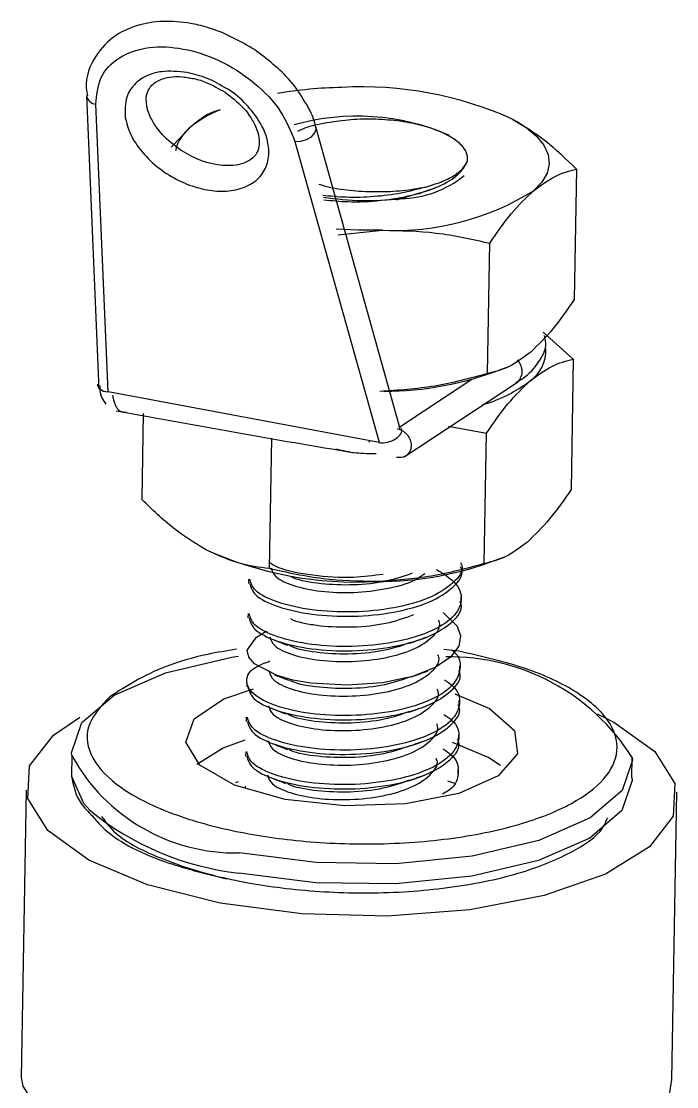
# Model space of a CAD drawing. Header units: millimetres. Extents: x 0 to 279, y 0 to 216.
# Drawn here: x 206.358 to 208.293, y 57.722 to 60.867 of the extents above; entities that cross this region are included whole.
import ezdxf

# ---------------------------------------------------------------- set-up
doc = ezdxf.new("R2010")
doc.units = ezdxf.units.MM

msp = doc.modelspace()

# ---------------------------------------------------------------- linework, layer by layer
at = {"color": 7, "linetype": 'Continuous', "lineweight": 25}
for p, q in [((206.5496, 60.6473), (206.5865, 59.7811)), ((206.5496, 60.6473), (206.5497, 60.6463)), ((206.6139, 59.7737), (206.5778, 60.6215)), ((206.9443, 60.6056), (206.9254, 60.599)), ((206.8584, 60.5551), (206.8002, 60.495)), ((207.4762, 59.6641), (207.227, 60.5548)), ((207.1653, 60.5119), (207.4138, 59.6241)), ((207.997, 60.4299), (207.9903, 60.0452)), ((207.5325, 60.3593), (207.4648, 60.3389)), ((207.293, 60.2368), (207.4244, 60.25)), ((207.7341, 59.8268), (207.7407, 60.2118)), ((207.9873, 59.8692), (207.8982, 59.9495)), ((207.9873, 59.8692), (207.9806, 59.4846)), ((207.7754, 59.8397), (207.7945, 59.8464)), ((206.6139, 59.7737), (207.4138, 59.6241)), ((207.4877, 59.5809), (207.8194, 59.7994)), ((206.7175, 59.7087), (206.7133, 59.4552)), ((207.6192, 59.6718), (207.731, 59.6507)), ((207.7244, 59.2659), (207.731, 59.6507)), ((207.0904, 59.2512), (207.0969, 59.636)), ((207.385, 59.6243), (207.3873, 59.6291)), ((207.7656, 59.2789), (207.7847, 59.2856)), ((207.0287, 59.2203), (207.0285, 59.2076)), ((207.6558, 59.1547), (207.656, 59.1674)), ((207.027, 59.1184), (207.0268, 59.1057)), ((207.6489, 59.0075), (207.6047, 59.0122)), ((207.6523, 58.951), (207.6525, 58.9637)), ((207.087, 58.9482), (207.087, 58.948)), ((207.0235, 58.9147), (207.0233, 58.902)), ((207.6505, 58.8491), (207.6507, 58.8618)), ((207.0218, 58.8128), (207.0216, 58.8001)), ((207.6487, 58.7472), (207.649, 58.76)), ((207.0201, 58.711), (207.0199, 58.6982)), ((206.5067, 58.6992), (206.5057, 58.6398)), ((208.16, 58.6347), (208.161, 58.6941)), ((207.647, 58.6454), (207.6472, 58.6581)), ((206.9982, 58.6217), (206.9895, 58.6187)), ((207.0184, 58.6091), (207.0182, 58.6026)), ((207.6408, 58.6165), (207.617, 58.6239)), ((206.3718, 58.5978), (206.3576, 57.7494)), ((208.2777, 57.7435), (208.2925, 58.5918))]:
    msp.add_line(p, q, dxfattribs=at)
at = {"color": 8, "linetype": 'Continuous', "lineweight": 25}
msp.add_line((207.4717, 59.6675), (207.688, 59.81), dxfattribs=at)
at = {"color": 7, "linetype": 'Continuous', "lineweight": 25, "flags": 128}
for points in [[(207.809, 60.5771), (207.8479, 60.5531), (207.8784, 60.5276), (207.9002, 60.5009), (207.9129, 60.4735), (207.9161, 60.4459), (207.9099, 60.4185), (207.8943, 60.3919), (207.8697, 60.3664)], [(207.4244, 60.25), (207.3521, 60.2501), (207.2875, 60.2533)], [(207.6028, 59.1222), (207.6443, 59.0812), (207.6543, 59.0531), (207.6493, 59.0224), (207.6251, 58.9904), (207.5796, 58.9596), (207.5121, 58.9329), (207.4236, 58.9143), (207.32, 58.907), (207.2126, 58.9129), (207.1591, 58.9223), (207.1127, 58.9355), (207.0464, 58.9702), (207.0292, 58.99), (207.0245, 59.0103), (207.0517, 59.0493), (207.0779, 59.0645), (207.0779, 59.0645), (207.0779, 59.0645), (207.0779, 59.0645), (207.0779, 59.0645), (207.0779, 59.0645), (207.0779, 59.0645), (207.078, 59.0645), (207.0781, 59.0645), (207.0787, 59.0648), (207.0798, 59.0653), (207.0834, 59.0669), (207.0834, 59.0669)], [(206.5067, 58.6993), (206.5061, 58.7079), (206.5365, 58.7969), (206.6314, 58.8777), (206.7831, 58.9439), (206.9794, 58.9901), (206.9992, 58.9932)], [(207.1365, 58.5701), (206.9871, 58.612), (206.8847, 58.6711), (206.843, 58.7394), (206.8678, 58.8076), (206.9555, 58.8666), (207.0433, 58.8967)], [(207.6377, 58.882), (207.74, 58.8384), (207.8134, 58.7736), (207.8222, 58.7042), (207.7651, 58.6394), (207.6498, 58.5881), (207.4919, 58.5573), (207.3127, 58.5509), (207.1365, 58.5701)], [(206.9451, 58.2643), (206.7304, 58.3184), (206.5568, 58.3913), (206.4362, 58.478), (206.3766, 58.5727), (206.3822, 58.6688), (206.4525, 58.7598), (206.5305, 58.8131)], [(208.0574, 58.8228), (208.1066, 58.7983), (208.2275, 58.7117), (208.2875, 58.6171), (208.2824, 58.5209), (208.2125, 58.4298), (208.0826, 58.3498), (207.9014, 58.2866), (207.6813, 58.2443), (207.4373, 58.226), (207.1862, 58.2328), (206.9451, 58.2643)], [(206.876, 58.6743), (206.9531, 58.7224), (207.0183, 58.7461)], [(206.876, 58.6743), (206.9531, 58.7224), (207.0183, 58.7461)], [(207.6295, 58.7395), (207.7375, 58.6941), (207.7724, 58.6708)], [(207.6295, 58.7395), (207.7375, 58.6941), (207.7724, 58.6708)], [(206.5596, 58.5383), (206.5418, 58.5585), (206.5057, 58.6398)], [(208.16, 58.6347), (208.1606, 58.6262), (208.1307, 58.5371), (208.036, 58.4561), (207.8843, 58.3897), (207.6878, 58.3434), (207.4625, 58.321), (207.2267, 58.3241), (206.9996, 58.3527)], [(206.3576, 57.7494), (206.3624, 57.7243), (206.4219, 57.6294), (206.5426, 57.5425), (206.7161, 57.4695), (206.9307, 57.4153)], [(206.9307, 57.4153), (207.1717, 57.3838), (207.4228, 57.3769), (207.6666, 57.3953), (207.8866, 57.4376), (208.0678, 57.501), (208.1977, 57.5811), (208.2676, 57.6724), (208.2777, 57.7435)]]:
    msp.add_lwpolyline(points, dxfattribs=at)
at = {"color": 8, "linetype": 'Continuous', "lineweight": 25, "flags": 128}
for points in [[(207.1653, 60.5119), (207.1825, 60.5125), (207.1998, 60.5174), (207.2145, 60.526), (207.2244, 60.5369), (207.228, 60.5485), (207.2269, 60.5551)], [(208.161, 58.6941), (208.1617, 58.6856), (208.1317, 58.5965), (208.037, 58.5155), (207.8853, 58.4492), (207.6888, 58.4029), (207.4636, 58.3804), (207.2278, 58.3836), (207.0006, 58.4121)]]:
    msp.add_lwpolyline(points, dxfattribs=at)
at = {"color": 7, "linetype": 'Continuous', "lineweight": 25}
for centre, radius, start, end in [((207.3289, 59.3966), 1.275, 91.1388, 99.7012), ((207.3626, 59.5854), 1.0876, 65.765, 93.1117), ((207.0802, 60.2765), 0.3561, 112.4284, 128.5187), ((207.3491, 59.9058), 0.6808, 66.3616, 105.8251), ((206.9301, 60.4587), 0.1202, 126.6495, 167.6597), ((207.4751, 60.6436), 0.3, 270.5782, 309.3097), ((207.3792, 61.1541), 0.8165, 260.8485, 276.9618), ((207.4597, 61.0247), 0.7755, 267.3913, 301.9171), ((207.7998, 59.8931), 0.1062, 304.4872, 3.6098), ((207.4211, 60.7652), 0.991, 270.4372, 290.9477), ((207.5996, 60.1468), 0.4292, 286.1508, 307.3349), ((207.3475, 60.2953), 1.0838, 245.6692, 273.124), ((207.4091, 60.2108), 0.9978, 269.8535, 290.9324), ((207.6231, 58.3542), 0.6364, 32.2907, 91.1168)]:
    msp.add_arc(centre, radius, start, end, dxfattribs=at)
at = {"color": 8, "linetype": 'Continuous', "lineweight": 25}
for centre, radius, start, end in [((206.583, 60.6557), 0.0346, 195.7231, 261.317), ((207.793, 59.8338), 0.0434, 307.4374, 48.9479), ((206.9915, 58.9649), 0.5528, 208.7181, 270.9375), ((207.0947, 59.1924), 0.8451, 230.715, 263.5351)]:
    msp.add_arc(centre, radius, start, end, dxfattribs=at)
msp.add_ellipse((206.6316, 59.803), major_axis=(0.0491, 0.0101), ratio=0.592158, start_param=3.039438, end_param=4.211981, dxfattribs=at)
at = {"color": 7, "linetype": 'Continuous', "lineweight": 25}
msp.add_ellipse((207.4314, 59.6535), major_axis=(0.0491, 0.0101), ratio=0.592158, start_param=4.212615, end_param=6.330215, dxfattribs=at)
for points, knots in [([(207.0462, 60.7833), (207.0048, 60.8066), (206.9469, 60.8391), (206.8574, 60.8619), (206.7845, 60.8694), (206.7043, 60.8591), (206.6299, 60.8266), (206.5703, 60.7632), (206.5441, 60.6968), (206.5513, 60.6543), (206.5526, 60.6469)], [0, 0, 0, 0, 0.189962, 0.265205, 0.386089, 0.509101, 0.641346, 0.785974, 0.962984, 1, 1, 1, 1]), ([(206.5778, 60.6215), (206.5802, 60.6484), (206.5853, 60.7041), (206.6429, 60.7643), (206.7301, 60.7942), (206.8349, 60.7899), (206.9449, 60.7541), (207.0478, 60.6888), (207.1293, 60.6026), (207.1536, 60.5414), (207.1653, 60.5119)], [0, 0, 0, 0, 0.120679, 0.25, 0.379321, 0.5, 0.620679, 0.75, 0.879321, 1, 1, 1, 1]), ([(207.2258, 60.5548), (207.2255, 60.5573), (207.2224, 60.5822), (207.1962, 60.6293), (207.1436, 60.7082), (207.0838, 60.7543), (207.0462, 60.7833)], [0, 0, 0, 0, 0.02976, 0.294112, 0.555074, 1, 1, 1, 1]), ([(206.8471, 60.7155), (206.821, 60.7182), (206.7806, 60.7222), (206.735, 60.7098), (206.7051, 60.6937), (206.6824, 60.6713), (206.6627, 60.6359), (206.6639, 60.6031), (206.6646, 60.5819)], [0, 0, 0, 0, 0.239443, 0.369584, 0.5, 0.630142, 0.760557, 1, 1, 1, 1]), ([(206.9649, 60.667), (206.9456, 60.6784), (206.9076, 60.7009), (206.867, 60.7107), (206.8471, 60.7155)], [0, 0, 0, 0, 0.509158, 1, 1, 1, 1]), ([(206.7284, 60.618), (206.7274, 60.6258), (206.725, 60.6445), (206.7338, 60.6693), (206.7527, 60.6895), (206.7898, 60.7024), (206.8245, 60.7047), (206.845, 60.701), (206.8507, 60.7)], [0, 0, 0, 0, 0.123827, 0.297096, 0.553889, 0.76742, 0.935043, 1, 1, 1, 1]), ([(206.8507, 60.7), (206.8563, 60.6992), (206.8739, 60.6968), (206.9116, 60.6845), (206.9413, 60.6673), (206.9591, 60.6571)], [0, 0, 0, 0, 0.1592064, 0.498671, 1, 1, 1, 1]), ([(206.9591, 60.6571), (206.9778, 60.6428), (207.0039, 60.623), (207.0313, 60.5892), (207.0483, 60.5612), (207.0592, 60.53), (207.0611, 60.501), (207.0529, 60.4742), (207.0335, 60.4544), (206.9966, 60.4411), (206.9563, 60.4396), (206.9182, 60.4458), (206.8748, 60.459), (206.845, 60.4764), (206.8273, 60.4867)], [0, 0, 0, 0, 0.114472, 0.159378, 0.230331, 0.301025, 0.375671, 0.459913, 0.584784, 0.688588, 0.770077, 0.833233, 0.900571, 1, 1, 1, 1]), ([(206.8273, 60.4867), (206.8086, 60.5009), (206.7825, 60.5208), (206.755, 60.5546), (206.7385, 60.5823), (206.7291, 60.6057), (206.7285, 60.6162), (206.7284, 60.618)], [0, 0, 0, 0, 0.362864, 0.505211, 0.730125, 0.954216, 1, 1, 1, 1]), ([(206.9245, 60.5984), (206.9242, 60.5983), (206.9028, 60.5914), (206.8804, 60.5731), (206.8584, 60.5551)], [0, 0, 0, 0, 0.012929, 1, 1, 1, 1]), ([(207.279, 60.5695), (207.2524, 60.5656), (207.2106, 60.5594), (207.1831, 60.5463), (207.173, 60.5415)], [0, 0, 0, 0, 0.635241, 1, 1, 1, 1]), ([(207.6752, 60.4536), (207.6751, 60.463), (207.6747, 60.4818), (207.6504, 60.5093), (207.6121, 60.5342), (207.5594, 60.5551), (207.4944, 60.57), (207.4224, 60.5776), (207.3477, 60.5786), (207.3019, 60.5726), (207.279, 60.5695)], [0, 0, 0, 0, 0.12484, 0.250509, 0.376082, 0.500952, 0.62526, 0.749979, 0.875184, 1, 1, 1, 1]), ([(207.997, 60.4299), (207.9666, 60.4592), (207.9051, 60.5182), (207.8412, 60.5573), (207.809, 60.5771)], [0, 0, 0, 0, 0.495458, 1, 1, 1, 1]), ([(207.2512, 60.3398), (207.2743, 60.3375), (207.3282, 60.3319), (207.4199, 60.3365), (207.5134, 60.3518), (207.5924, 60.378), (207.6516, 60.4126), (207.6673, 60.44), (207.6752, 60.4536)], [0, 0, 0, 0, 0.130492, 0.304393, 0.478295, 0.652197, 0.826098, 1, 1, 1, 1]), ([(207.8697, 60.3664), (207.8911, 60.3824), (207.9344, 60.4147), (207.976, 60.4248), (207.997, 60.4299)], [0, 0, 0, 0, 0.4945107, 1, 1, 1, 1]), ([(207.2358, 60.3858), (207.2462, 60.3828), (207.2762, 60.3738), (207.3369, 60.3661), (207.4104, 60.3628), (207.4842, 60.366), (207.5284, 60.3736), (207.5505, 60.3774)], [0, 0, 0, 0, 0.114951, 0.33484, 0.55609, 0.778225, 1, 1, 1, 1]), ([(207.5505, 60.3774), (207.5271, 60.3708), (207.4803, 60.3577), (207.399, 60.348), (207.319, 60.3454), (207.2703, 60.3502), (207.2475, 60.3524)], [0, 0, 0, 0, 0.2582131, 0.5164263, 0.7746394, 1, 1, 1, 1]), ([(207.5299, 60.3577), (207.5377, 60.3604), (207.5532, 60.3659), (207.5691, 60.3715), (207.5771, 60.3744)], [0, 0, 0, 0, 0.499909, 1, 1, 1, 1]), ([(207.7407, 60.2118), (207.7617, 60.2422), (207.8042, 60.3037), (207.8477, 60.3454), (207.8697, 60.3664)], [0, 0, 0, 0, 0.495458, 1, 1, 1, 1]), ([(207.4244, 60.25), (207.4775, 60.2489), (207.5848, 60.2468), (207.6884, 60.2235), (207.7407, 60.2118)], [0, 0, 0, 0, 0.494511, 1, 1, 1, 1]), ([(207.9903, 60.0452), (207.9693, 60.0147), (207.9269, 59.9533), (207.8834, 59.9115), (207.8614, 59.8905)], [0, 0, 0, 0, 0.495458, 1, 1, 1, 1]), ([(207.8174, 59.8002), (207.8254, 59.8048), (207.8542, 59.8215), (207.885, 59.8584), (207.9111, 59.9035), (207.9039, 59.932), (207.902, 59.9395)], [0, 0, 0, 0, 0.1371678, 0.4953719, 0.8666278, 1, 1, 1, 1]), ([(207.8614, 59.8905), (207.84, 59.8745), (207.7967, 59.8421), (207.7551, 59.8319), (207.7341, 59.8268)], [0, 0, 0, 0, 0.494511, 1, 1, 1, 1]), ([(207.86, 59.8055), (207.8814, 59.8215), (207.9247, 59.8539), (207.9663, 59.864), (207.9873, 59.8692)], [0, 0, 0, 0, 0.4945107, 1, 1, 1, 1]), ([(207.7341, 59.8268), (207.6823, 59.8129), (207.578, 59.7848), (207.4704, 59.7776), (207.4162, 59.7739)], [0, 0, 0, 0, 0.495458, 1, 1, 1, 1]), ([(207.731, 59.6507), (207.7521, 59.6812), (207.7945, 59.7427), (207.838, 59.7844), (207.86, 59.8055)], [0, 0, 0, 0, 0.4954579, 1, 1, 1, 1]), ([(206.5892, 59.7911), (206.5892, 59.7866), (206.5893, 59.7739), (206.5948, 59.7541), (206.6028, 59.7427), (206.6069, 59.7369)], [0, 0, 0, 0, 0.219191, 0.602884, 1, 1, 1, 1]), ([(206.6271, 59.7627), (206.6278, 59.7583), (206.6294, 59.7492), (206.6326, 59.739), (206.635, 59.7344), (206.6358, 59.7328)], [0, 0, 0, 0, 0.381939, 0.786502, 1, 1, 1, 1]), ([(206.6358, 59.7328), (206.6366, 59.731), (206.6391, 59.7257), (206.6456, 59.7176), (206.6554, 59.7132), (206.6637, 59.7132), (206.6678, 59.7132)], [0, 0, 0, 0, 0.087299, 0.268105, 0.63418, 1, 1, 1, 1]), ([(206.6381, 59.7171), (206.755, 59.6957), (206.989, 59.653), (207.2234, 59.613), (207.3407, 59.5931)], [0, 0, 0, 0, 0.500029, 1, 1, 1, 1]), ([(207.4671, 59.6645), (207.4705, 59.6636), (207.4772, 59.6619), (207.4862, 59.6565), (207.4939, 59.65), (207.5015, 59.6406), (207.5074, 59.6283), (207.5094, 59.6139), (207.5069, 59.6003), (207.5007, 59.5902), (207.4927, 59.5837), (207.4849, 59.5801), (207.4757, 59.5783), (207.469, 59.5791), (207.4656, 59.5795)], [0, 0, 0, 0, 0.077684, 0.151051, 0.220101, 0.284839, 0.400911, 0.5, 0.599089, 0.715161, 0.779899, 0.848949, 0.922316, 1, 1, 1, 1]), ([(207.2864, 59.6047), (207.3063, 59.6001), (207.3447, 59.5912), (207.3853, 59.591), (207.4048, 59.5908)], [0, 0, 0, 0, 0.518968, 1, 1, 1, 1]), ([(207.9806, 59.4846), (207.9596, 59.4541), (207.9172, 59.3926), (207.8737, 59.3508), (207.8517, 59.3298)], [0, 0, 0, 0, 0.495458, 1, 1, 1, 1]), ([(206.901, 59.3077), (206.8694, 59.3271), (206.8056, 59.3663), (206.7443, 59.4253), (206.7133, 59.4552)], [0, 0, 0, 0, 0.494511, 1, 1, 1, 1]), ([(207.0904, 59.2512), (207.0595, 59.2551), (206.9972, 59.2628), (206.9333, 59.2927), (206.901, 59.3077)], [0, 0, 0, 0, 0.495458, 1, 1, 1, 1]), ([(207.8517, 59.3298), (207.8303, 59.3137), (207.787, 59.2813), (207.7454, 59.2711), (207.7244, 59.2659)], [0, 0, 0, 0, 0.494511, 1, 1, 1, 1]), ([(207.6546, 59.2692), (207.6558, 59.2664), (207.6652, 59.2459), (207.6361, 59.2076), (207.5674, 59.1632), (207.4602, 59.1328), (207.3365, 59.1204), (207.2131, 59.1268), (207.1109, 59.15), (207.043, 59.1837), (207.0354, 59.2089), (207.0319, 59.2205)], [0, 0, 0, 0, 0.019799, 0.144804, 0.269809, 0.394815, 0.51982, 0.644825, 0.76983, 0.894836, 1, 1, 1, 1]), ([(207.4262, 59.2344), (207.397, 59.2306), (207.3274, 59.2216), (207.2164, 59.2295), (207.128, 59.2463), (207.0992, 59.2631), (207.0909, 59.268)], [0, 0, 0, 0, 0.2321331, 0.5512274, 0.8703217, 1, 1, 1, 1]), ([(207.5837, 59.2486), (207.6029, 59.2367), (207.6467, 59.2096), (207.6636, 59.1585), (207.6373, 59.1058), (207.5648, 59.0612), (207.4587, 59.0309), (207.3347, 59.0185), (207.2114, 59.0249), (207.1092, 59.0481), (207.0413, 59.0818), (207.0337, 59.107), (207.0302, 59.1186)], [0, 0, 0, 0, 0.0807944, 0.1847619, 0.2887294, 0.3926969, 0.4966644, 0.6006319, 0.7045994, 0.8085669, 0.9125344, 1, 1, 1, 1]), ([(207.0317, 59.2077), (207.0352, 59.1962), (207.0428, 59.1709), (207.1107, 59.1373), (207.2129, 59.1141), (207.3362, 59.1077), (207.46, 59.1201), (207.5672, 59.1504), (207.6358, 59.1948), (207.665, 59.2332), (207.6556, 59.2536), (207.6543, 59.2564)], [0, 0, 0, 0, 0.105164, 0.23017, 0.355175, 0.48018, 0.605185, 0.730191, 0.855196, 0.980201, 1, 1, 1, 1]), ([(207.4066, 59.213), (207.3535, 59.2141), (207.2462, 59.2163), (207.1427, 59.2395), (207.0904, 59.2512)], [0, 0, 0, 0, 0.494511, 1, 1, 1, 1]), ([(207.0948, 59.2538), (207.0976, 59.2449), (207.1037, 59.2255), (207.158, 59.1998), (207.2397, 59.1825), (207.3386, 59.1786), (207.4365, 59.1902), (207.5125, 59.2107), (207.5391, 59.2301), (207.5485, 59.2369)], [0, 0, 0, 0, 0.131777, 0.28841, 0.445043, 0.601675, 0.758308, 0.914941, 1, 1, 1, 1]), ([(207.5118, 59.2374), (207.4875, 59.2289), (207.4367, 59.2111), (207.3378, 59.2008), (207.2421, 59.205), (207.1755, 59.2162), (207.1553, 59.227), (207.1519, 59.2287)], [0, 0, 0, 0, 0.223627, 0.466331, 0.709034, 0.951737, 1, 1, 1, 1]), ([(207.7244, 59.2659), (207.6727, 59.252), (207.5683, 59.2239), (207.4608, 59.2167), (207.4066, 59.213)], [0, 0, 0, 0, 0.495458, 1, 1, 1, 1]), ([(207.03, 59.1058), (207.0335, 59.0943), (207.0411, 59.069), (207.109, 59.0354), (207.2111, 59.0121), (207.3345, 59.0058), (207.4582, 59.0182), (207.5654, 59.0485), (207.6341, 59.0929), (207.6632, 59.1313), (207.6539, 59.1517), (207.6526, 59.1545)], [0, 0, 0, 0, 0.105164, 0.23017, 0.355175, 0.48018, 0.605185, 0.730191, 0.855196, 0.980201, 1, 1, 1, 1]), ([(207.152, 59.1037), (207.1547, 59.1023), (207.1657, 59.0963), (207.1974, 59.0893), (207.2542, 59.08), (207.3365, 59.0772), (207.4374, 59.0872), (207.4898, 59.106), (207.516, 59.1155)], [0, 0, 0, 0, 0.038632, 0.158823, 0.279148, 0.520128, 0.760014, 1, 1, 1, 1]), ([(207.0913, 59.05), (207.0941, 59.0412), (207.1002, 59.0217), (207.1545, 58.996), (207.2362, 58.9787), (207.3349, 58.9749), (207.4339, 58.9861), (207.5196, 59.0116), (207.5745, 59.0484), (207.5978, 59.08), (207.5904, 59.0969), (207.5893, 59.0992)], [0, 0, 0, 0, 0.105168, 0.230172, 0.355176, 0.48018, 0.605184, 0.730189, 0.855193, 0.980197, 1, 1, 1, 1]), ([(207.5041, 59.0313), (207.5121, 59.0342), (207.5282, 59.0399), (207.545, 59.0458), (207.5533, 59.0488)], [0, 0, 0, 0, 0.499639, 1, 1, 1, 1]), ([(207.0983, 59.0431), (207.1057, 59.0402), (207.1203, 59.0343), (207.1356, 59.0283), (207.1432, 59.0252)], [0, 0, 0, 0, 0.5003, 1, 1, 1, 1]), ([(207.507, 59.0332), (207.4831, 59.0248), (207.4327, 59.0072), (207.3344, 58.997), (207.2386, 59.0011), (207.1717, 59.0125), (207.1513, 59.0234), (207.1477, 59.0253)], [0, 0, 0, 0, 0.219896, 0.462652, 0.705408, 0.948163, 1, 1, 1, 1]), ([(206.619, 58.8733), (206.5952, 58.8474), (206.5456, 58.7935), (206.5524, 58.7029), (206.6272, 58.6137), (206.767, 58.5371), (206.9486, 58.481), (207.1583, 58.446), (207.3883, 58.4342), (207.6231, 58.4496), (207.831, 58.4919), (207.9872, 58.5541), (208.0869, 58.6295), (208.1276, 58.7146), (208.1002, 58.8058), (208.0005, 58.8917), (207.8461, 58.963), (207.713, 58.993), (207.6489, 59.0075)], [0, 0, 0, 0, 0.059177, 0.122889, 0.188614, 0.253316, 0.314228, 0.372183, 0.43462, 0.5, 0.56538, 0.627817, 0.685772, 0.746684, 0.811386, 0.877111, 0.940823, 1, 1, 1, 1]), ([(206.9928, 59.0133), (206.964, 59.0086), (206.8877, 58.9962), (206.7445, 58.9538), (206.6685, 58.905), (206.619, 58.8733)], [0, 0, 0, 0, 0.17489, 0.463629, 1, 1, 1, 1]), ([(207.6272, 59.0112), (207.6286, 59.0102), (207.6524, 58.9935), (207.6579, 58.9543), (207.6344, 58.9021), (207.5612, 58.8574), (207.4552, 58.8271), (207.3311, 58.8147), (207.2081, 58.8211), (207.105, 58.8443), (207.0369, 58.88), (207.0162, 58.9211), (207.0353, 58.9573), (207.0764, 58.9729), (207.0918, 58.9787)], [0, 0, 0, 0, 0.005924, 0.099707, 0.19349, 0.287273, 0.381056, 0.474839, 0.568622, 0.662405, 0.756188, 0.849971, 0.943754, 1, 1, 1, 1]), ([(207.0896, 58.9482), (207.0924, 58.9393), (207.0985, 58.9199), (207.1528, 58.8941), (207.2345, 58.8768), (207.3332, 58.873), (207.4321, 58.8842), (207.5178, 58.9097), (207.5728, 58.9465), (207.5961, 58.9781), (207.5886, 58.995), (207.5876, 58.9973)], [0, 0, 0, 0, 0.105168, 0.230172, 0.355176, 0.48018, 0.605184, 0.730189, 0.855193, 0.980197, 1, 1, 1, 1]), ([(207.6065, 58.9229), (207.6148, 58.9175), (207.6467, 58.8966), (207.6574, 58.8527), (207.6323, 58.8002), (207.5595, 58.7555), (207.4534, 58.7252), (207.3294, 58.7128), (207.2062, 58.7192), (207.104, 58.7425), (207.0361, 58.7761), (207.0285, 58.8014), (207.025, 58.813)], [0, 0, 0, 0, 0.03827, 0.147047, 0.255824, 0.364602, 0.473379, 0.582156, 0.690933, 0.799711, 0.908488, 1, 1, 1, 1]), ([(207.0265, 58.9021), (207.03, 58.8906), (207.0376, 58.8653), (207.1055, 58.8316), (207.2077, 58.8084), (207.331, 58.802), (207.4547, 58.8144), (207.5619, 58.8447), (207.6306, 58.8891), (207.6597, 58.9275), (207.6504, 58.948), (207.6491, 58.9508)], [0, 0, 0, 0, 0.1051642, 0.2301695, 0.3551748, 0.4801801, 0.6051854, 0.7301906, 0.8551959, 0.9802012, 1, 1, 1, 1]), ([(207.1052, 58.9382), (207.1119, 58.9356), (207.1253, 58.9302), (207.1395, 58.9245), (207.1466, 58.9217)], [0, 0, 0, 0, 0.5005773, 1, 1, 1, 1]), ([(207.5106, 58.9329), (207.485, 58.9239), (207.4331, 58.9056), (207.3326, 58.8951), (207.2371, 58.8993), (207.172, 58.91), (207.1527, 58.92), (207.1505, 58.9212)], [0, 0, 0, 0, 0.236858, 0.480898, 0.724938, 0.968977, 1, 1, 1, 1]), ([(207.5085, 58.9317), (207.5165, 58.9346), (207.5325, 58.9402), (207.5491, 58.9461), (207.5573, 58.949)], [0, 0, 0, 0, 0.499849, 1, 1, 1, 1]), ([(207.0878, 58.8463), (207.0906, 58.8374), (207.0967, 58.818), (207.1511, 58.7923), (207.2328, 58.7749), (207.3314, 58.7711), (207.4304, 58.7823), (207.5161, 58.8079), (207.571, 58.8447), (207.5943, 58.8763), (207.5869, 58.8931), (207.5858, 58.8954)], [0, 0, 0, 0, 0.105168, 0.230172, 0.355176, 0.48018, 0.605184, 0.730189, 0.855193, 0.980197, 1, 1, 1, 1]), ([(207.0248, 58.8003), (207.0283, 58.7887), (207.0359, 58.7634), (207.1038, 58.7297), (207.2059, 58.7065), (207.3293, 58.7001), (207.453, 58.7125), (207.5602, 58.7428), (207.6288, 58.7873), (207.658, 58.8256), (207.6486, 58.8461), (207.6473, 58.8489)], [0, 0, 0, 0, 0.105164, 0.23017, 0.355175, 0.48018, 0.605185, 0.730191, 0.855196, 0.980201, 1, 1, 1, 1]), ([(207.0931, 58.8404), (207.1004, 58.8375), (207.1152, 58.8316), (207.1305, 58.8254), (207.1381, 58.8224)], [0, 0, 0, 0, 0.5002568, 1, 1, 1, 1]), ([(207.5038, 58.8295), (207.4798, 58.8211), (207.4293, 58.8034), (207.3309, 58.7932), (207.235, 58.7973), (207.1675, 58.809), (207.1466, 58.8202), (207.1425, 58.8224)], [0, 0, 0, 0, 0.218656, 0.459341, 0.700026, 0.940712, 1, 1, 1, 1]), ([(207.5014, 58.8275), (207.5094, 58.8303), (207.5253, 58.8359), (207.5419, 58.8417), (207.5501, 58.8446)], [0, 0, 0, 0, 0.499725, 1, 1, 1, 1]), ([(207.6047, 58.8211), (207.613, 58.8157), (207.6449, 58.7947), (207.6556, 58.7508), (207.6306, 58.6983), (207.5578, 58.6536), (207.4517, 58.6234), (207.3277, 58.6109), (207.2044, 58.6173), (207.1022, 58.6406), (207.0344, 58.6743), (207.0268, 58.6996), (207.0233, 58.7111)], [0, 0, 0, 0, 0.038267, 0.147045, 0.255822, 0.3646, 0.473378, 0.582155, 0.690933, 0.79971, 0.908488, 1, 1, 1, 1]), ([(207.0861, 58.7445), (207.0889, 58.7356), (207.095, 58.7161), (207.1493, 58.6904), (207.231, 58.6731), (207.3297, 58.6692), (207.4286, 58.6804), (207.5143, 58.706), (207.5693, 58.7428), (207.5926, 58.7744), (207.5851, 58.7913), (207.5841, 58.7936)], [0, 0, 0, 0, 0.105168, 0.230172, 0.355176, 0.48018, 0.605184, 0.730189, 0.855193, 0.980197, 1, 1, 1, 1]), ([(207.0231, 58.6984), (207.0265, 58.6868), (207.0341, 58.6616), (207.102, 58.6279), (207.2042, 58.6046), (207.3275, 58.5982), (207.4512, 58.6106), (207.5584, 58.641), (207.6271, 58.6854), (207.6562, 58.7238), (207.6468, 58.7443), (207.6456, 58.7471)], [0, 0, 0, 0, 0.105164, 0.23017, 0.355175, 0.48018, 0.605185, 0.730191, 0.855196, 0.980201, 1, 1, 1, 1]), ([(207.0985, 58.7353), (207.1059, 58.7324), (207.1205, 58.7266), (207.1356, 58.7206), (207.1431, 58.7176)], [0, 0, 0, 0, 0.5001269, 1, 1, 1, 1]), ([(207.5057, 58.7284), (207.5137, 58.7312), (207.5297, 58.7368), (207.5461, 58.7426), (207.5543, 58.7455)], [0, 0, 0, 0, 0.499817, 1, 1, 1, 1]), ([(207.5058, 58.7287), (207.4806, 58.7199), (207.429, 58.7018), (207.3291, 58.6913), (207.2336, 58.6956), (207.1685, 58.7062), (207.1492, 58.7163), (207.147, 58.7174)], [0, 0, 0, 0, 0.23374, 0.47874, 0.723741, 0.968741, 1, 1, 1, 1]), ([(207.6029, 58.7193), (207.6113, 58.7138), (207.6433, 58.6929), (207.6518, 58.6495), (207.6399, 58.6077), (207.6079, 58.5894), (207.6009, 58.5854)], [0, 0, 0, 0, 0.133459, 0.512848, 0.892237, 1, 1, 1, 1]), ([(207.0844, 58.6426), (207.0872, 58.6337), (207.0933, 58.6143), (207.1476, 58.5885), (207.2293, 58.5712), (207.3279, 58.5674), (207.4269, 58.5786), (207.5126, 58.6041), (207.5675, 58.6409), (207.5908, 58.6725), (207.5834, 58.6894), (207.5823, 58.6917)], [0, 0, 0, 0, 0.105168, 0.230172, 0.355176, 0.48018, 0.605184, 0.730189, 0.855193, 0.980197, 1, 1, 1, 1]), ([(206.5057, 58.6397), (206.5109, 58.6118), (206.5187, 58.5702), (206.5553, 58.5335), (206.5674, 58.5214)], [0, 0, 0, 0, 0.6720064, 1, 1, 1, 1]), ([(207.5019, 58.6257), (207.51, 58.6286), (207.5263, 58.6344), (207.5431, 58.6403), (207.5515, 58.6433)], [0, 0, 0, 0, 0.499743, 1, 1, 1, 1]), ([(207.0942, 58.6346), (207.1013, 58.6318), (207.1156, 58.6262), (207.1305, 58.6202), (207.1379, 58.6173)], [0, 0, 0, 0, 0.500407, 1, 1, 1, 1]), ([(207.5048, 58.6271), (207.4794, 58.6182), (207.4276, 58.6), (207.3274, 58.5894), (207.2317, 58.5936), (207.1654, 58.6048), (207.1453, 58.6155), (207.1421, 58.6171)], [0, 0, 0, 0, 0.232026, 0.473011, 0.713996, 0.954981, 1, 1, 1, 1]), ([(206.5674, 58.5214), (206.5768, 58.5102), (206.621, 58.4573), (206.7522, 58.3881), (206.9002, 58.3513), (206.9635, 58.3356)], [0, 0, 0, 0, 0.133394, 0.629267, 1, 1, 1, 1])]:
    msp.add_open_spline(points, degree=3, knots=knots, dxfattribs=at)
at = {"color": 8, "linetype": 'Continuous', "lineweight": 25}
for points, knots in [([(206.6646, 60.5819), (206.6688, 60.5655), (206.6776, 60.5315), (206.7126, 60.4793), (206.7625, 60.4315), (206.8222, 60.3946), (206.8839, 60.3718), (206.944, 60.3628), (207.0002, 60.3684), (207.0474, 60.39), (207.0786, 60.4257), (207.0908, 60.4703), (207.0855, 60.5193), (207.0634, 60.5713), (207.023, 60.6216), (206.9874, 60.6552), (206.9657, 60.6666), (206.9649, 60.667)], [0, 0, 0, 0, 0.06729, 0.139736, 0.214471, 0.288044, 0.357306, 0.423205, 0.494202, 0.568545, 0.642888, 0.713885, 0.779784, 0.849047, 0.92262, 0.997354, 1, 1, 1, 1]), ([(206.5947, 58.5202), (206.6067, 58.5035), (206.6401, 58.4569), (206.7664, 58.393), (206.9457, 58.3366), (207.156, 58.3016), (207.3859, 58.2898), (207.6204, 58.3053), (207.8293, 58.3475), (207.9821, 58.41), (208.0699, 58.4685), (208.0843, 58.5058), (208.0883, 58.5162)], [0, 0, 0, 0, 0.065289, 0.181667, 0.291226, 0.395466, 0.507768, 0.625365, 0.742961, 0.855264, 0.959503, 1, 1, 1, 1])]:
    msp.add_open_spline(points, degree=3, knots=knots, dxfattribs=at)
at = {"color": 7, "linetype": 'Continuous', "lineweight": 25}
msp.add_open_spline([(207.5505, 60.3774), (207.5664, 60.3821), (207.5982, 60.3915), (207.6348, 60.41), (207.6624, 60.4308), (207.6709, 60.446), (207.6752, 60.4536)], degree=3, dxfattribs=at)

doc.saveas('drawing.dxf')
